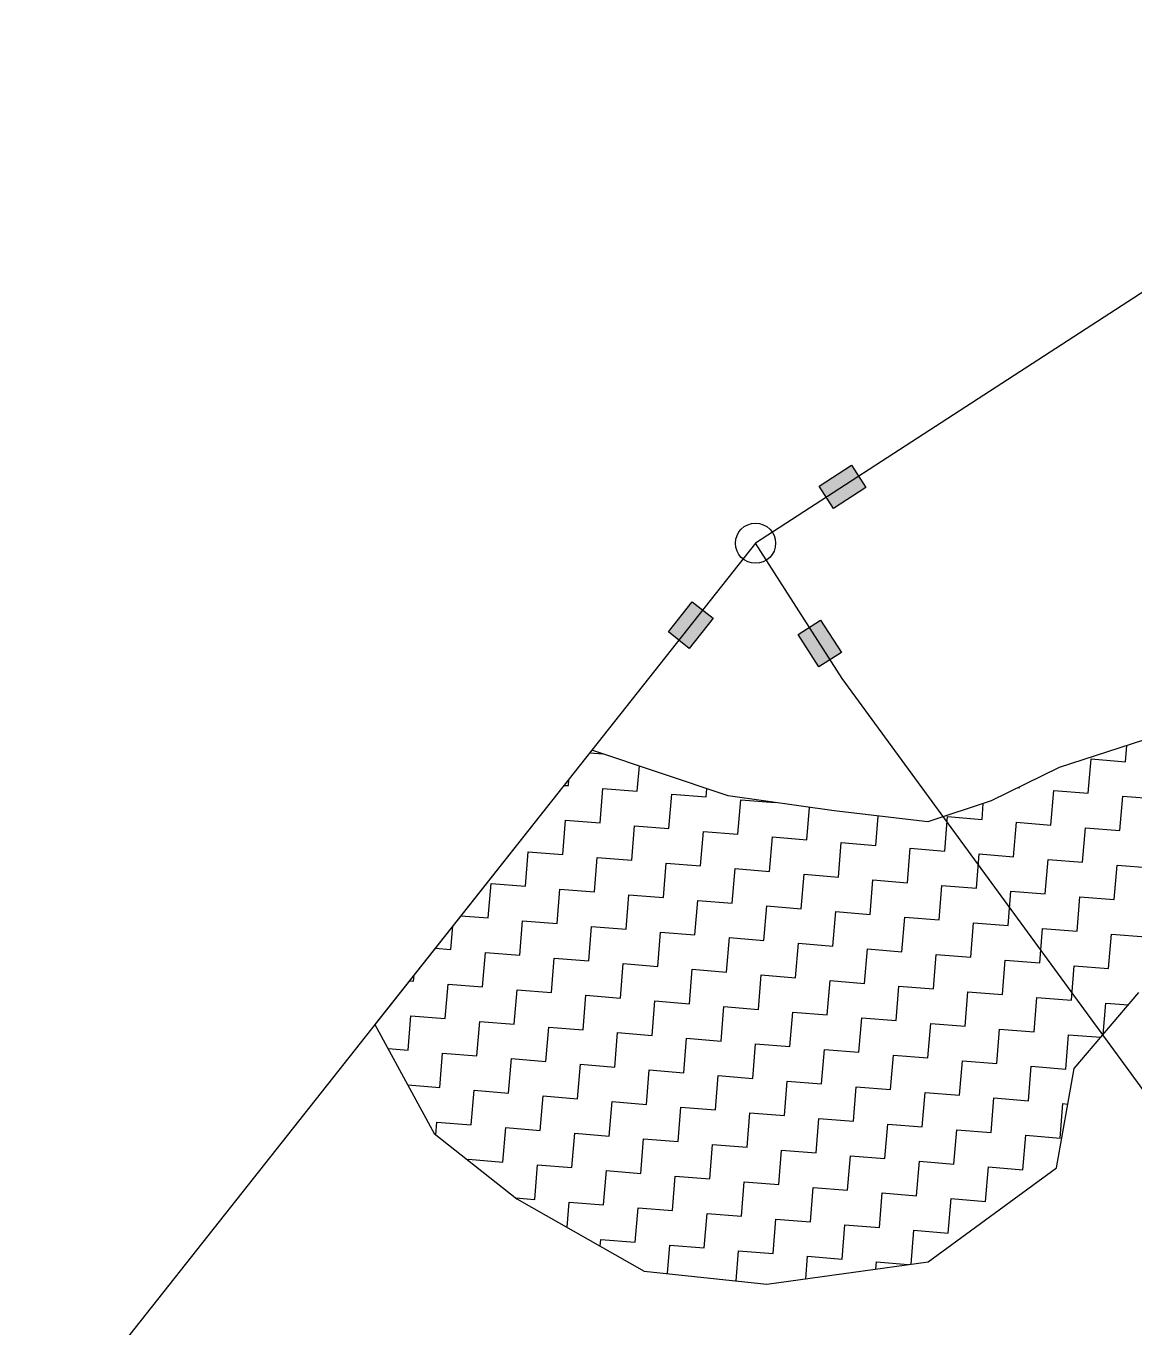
# Model space of a CAD drawing. Header units: metres. Extents: x 286589 to 288713, y 2001360 to 2004418.
# Drawn here: x 287026.7 to 287194.5, y 2003863 to 2004060.1 of the extents above; entities that cross this region are included whole.
import ezdxf

# ---------------------------------------------------------------- set-up
doc = ezdxf.new("R2010")
doc.units = ezdxf.units.M
doc.header["$MEASUREMENT"] = 0
for name, color, linetype in [('POLY_HATCH', 12, 'Continuous'), ('POLY_PARCEL', 6, 'Continuous'), ('V_BOUND_LINE', 7, 'Continuous')]:
    doc.layers.add(name, color=color, linetype=linetype)

msp = doc.modelspace()

# ---------------------------------------------------------------- hatches: boundary and pattern name
for points in [[(287153.79, 2003990.25), (287151.6, 2003993.63), (287146.71, 2003990.46), (287148.9, 2003987.08)], [(287130.69, 2003970.47), (287127.52, 2003972.97), (287123.91, 2003968.4), (287127.07, 2003965.9)], [(287146.94, 2003970.17), (287143.55, 2003967.99), (287146.69, 2003963.09), (287150.09, 2003965.26)]]:
    msp.add_hatch(color=256).paths.add_polyline_path(points)

# ---------------------------------------------------------------- linework, layer by layer
for points in [[(287146.71, 2003990.46), (287151.6, 2003993.63), (287153.79, 2003990.25), (287148.9, 2003987.08)], [(287123.91, 2003968.4), (287127.52, 2003972.97), (287130.69, 2003970.47), (287127.07, 2003965.9)], [(287146.69, 2003963.09), (287143.55, 2003967.99), (287146.94, 2003970.17), (287150.09, 2003965.26)]]:
    msp.add_lwpolyline(points, close=True)
msp.add_circle((287137.09, 2003981.82), 3.04)
at = {"layer": 'POLY_HATCH', "linetype": 'Continuous'}
for p, q in [((287193.1, 2003948.75), (287193.3, 2003951.2)), ((287112.01, 2003950.11), (287114, 2003949.95)), ((287187.46, 2003943.96), (287187.88, 2003949.18)), ((287187.88, 2003949.18), (287193.1, 2003948.75)), ((287119.2, 2003944.27), (287119.51, 2003948.1)), ((287108.11, 2003945.17), (287108.76, 2003945.12)), ((287108.76, 2003945.12), (287108.84, 2003946.1)), ((287113.55, 2003939.48), (287113.98, 2003944.69)), ((287113.98, 2003944.69), (287119.2, 2003944.27)), ((287129.63, 2003943.42), (287129.73, 2003944.66)), ((287176.86, 2003944.82), (287177.02, 2003944.81)), ((287177.02, 2003944.81), (287177.03, 2003944.9)), ((287123.99, 2003938.63), (287124.41, 2003943.84)), ((287124.41, 2003943.84), (287129.63, 2003943.42)), ((287134.43, 2003937.77), (287134.85, 2003942.99)), ((287134.85, 2003942.99), (287140.07, 2003942.57)), ((287181.81, 2003939.16), (287182.24, 2003944.38)), ((287182.24, 2003944.38), (287187.46, 2003943.96)), ((287192.25, 2003938.31), (287192.68, 2003943.53)), ((287192.68, 2003943.53), (287197.89, 2003943.11)), ((287140.07, 2003942.57), (287140.07, 2003942.57)), ((287144.86, 2003936.92), (287145.26, 2003941.83)), ((287171.38, 2003940.02), (287171.57, 2003942.41)), ((287107.91, 2003934.68), (287108.34, 2003939.9)), ((287108.34, 2003939.9), (287113.55, 2003939.48)), ((287118.35, 2003933.83), (287118.77, 2003939.05)), ((287118.77, 2003939.05), (287123.99, 2003938.63)), ((287155.3, 2003936.07), (287155.66, 2003940.52)), ((287165.73, 2003935.22), (287166.16, 2003940.44)), ((287166.16, 2003940.44), (287171.38, 2003940.02)), ((287176.17, 2003934.37), (287176.6, 2003939.59)), ((287176.6, 2003939.59), (287181.81, 2003939.16)), ((287186.61, 2003933.52), (287187.03, 2003938.74)), ((287187.03, 2003938.74), (287192.25, 2003938.31)), ((287128.78, 2003932.98), (287129.21, 2003938.2)), ((287129.21, 2003938.2), (287134.43, 2003937.77)), ((287139.22, 2003932.13), (287139.64, 2003937.35)), ((287139.64, 2003937.35), (287144.86, 2003936.92)), ((287102.27, 2003929.89), (287102.69, 2003935.11)), ((287102.69, 2003935.11), (287107.91, 2003934.68)), ((287149.65, 2003931.28), (287150.08, 2003936.5)), ((287150.08, 2003936.5), (287155.3, 2003936.07)), ((287160.09, 2003930.43), (287160.52, 2003935.65)), ((287160.52, 2003935.65), (287165.73, 2003935.22)), ((287170.53, 2003929.58), (287170.95, 2003934.8)), ((287170.95, 2003934.8), (287176.17, 2003934.37)), ((287112.7, 2003929.04), (287113.13, 2003934.26)), ((287113.13, 2003934.26), (287118.35, 2003933.83)), ((287123.14, 2003928.19), (287123.56, 2003933.41)), ((287123.56, 2003933.41), (287128.78, 2003932.98)), ((287180.96, 2003928.73), (287181.39, 2003933.95)), ((287181.39, 2003933.95), (287186.61, 2003933.52)), ((287191.4, 2003927.88), (287191.82, 2003933.1)), ((287191.82, 2003933.1), (287197.04, 2003932.67)), ((287133.57, 2003927.34), (287134, 2003932.56)), ((287134, 2003932.56), (287139.22, 2003932.13)), ((287144.01, 2003926.49), (287144.44, 2003931.71)), ((287144.44, 2003931.71), (287149.65, 2003931.28)), ((287154.45, 2003925.64), (287154.87, 2003930.86)), ((287154.87, 2003930.86), (287160.09, 2003930.43)), ((287096.62, 2003925.1), (287097.05, 2003930.32)), ((287097.05, 2003930.32), (287102.27, 2003929.89)), ((287107.06, 2003924.25), (287107.48, 2003929.47)), ((287107.48, 2003929.47), (287112.7, 2003929.04)), ((287164.88, 2003924.79), (287165.31, 2003930)), ((287165.31, 2003930), (287170.53, 2003929.58)), ((287175.32, 2003923.94), (287175.75, 2003929.15)), ((287175.75, 2003929.15), (287180.96, 2003928.73)), ((287117.5, 2003923.4), (287117.92, 2003928.61)), ((287117.92, 2003928.61), (287123.14, 2003928.19)), ((287127.93, 2003922.55), (287128.36, 2003927.76)), ((287128.36, 2003927.76), (287133.57, 2003927.34)), ((287138.37, 2003921.7), (287138.79, 2003926.91)), ((287138.79, 2003926.91), (287144.01, 2003926.49)), ((287185.76, 2003923.09), (287186.18, 2003928.3)), ((287186.18, 2003928.3), (287191.4, 2003927.88)), ((287092.5, 2003925.43), (287096.62, 2003925.1)), ((287148.8, 2003920.84), (287149.23, 2003926.06)), ((287149.23, 2003926.06), (287154.45, 2003925.64)), ((287159.24, 2003919.99), (287159.67, 2003925.21)), ((287159.67, 2003925.21), (287164.88, 2003924.79)), ((287090.98, 2003920.3), (287091.27, 2003923.88)), ((287101.42, 2003919.45), (287101.84, 2003924.67)), ((287101.84, 2003924.67), (287107.06, 2003924.25)), ((287111.85, 2003918.6), (287112.28, 2003923.82)), ((287112.28, 2003923.82), (287117.5, 2003923.4)), ((287122.29, 2003917.75), (287122.71, 2003922.97)), ((287122.71, 2003922.97), (287127.93, 2003922.55)), ((287169.68, 2003919.14), (287170.1, 2003924.36)), ((287170.1, 2003924.36), (287175.32, 2003923.94)), ((287180.11, 2003918.29), (287180.54, 2003923.51)), ((287180.54, 2003923.51), (287185.76, 2003923.09)), ((287132.72, 2003916.9), (287133.15, 2003922.12)), ((287133.15, 2003922.12), (287138.37, 2003921.7)), ((287143.16, 2003916.05), (287143.59, 2003921.27)), ((287143.59, 2003921.27), (287148.8, 2003920.84)), ((287190.55, 2003917.44), (287190.97, 2003922.66)), ((287190.97, 2003922.66), (287196.19, 2003922.23)), ((287088.6, 2003920.5), (287090.98, 2003920.3)), ((287095.77, 2003914.66), (287096.2, 2003919.88)), ((287096.2, 2003919.88), (287101.42, 2003919.45)), ((287106.21, 2003913.81), (287106.63, 2003919.03)), ((287106.63, 2003919.03), (287111.85, 2003918.6)), ((287153.6, 2003915.2), (287154.02, 2003920.42)), ((287154.02, 2003920.42), (287159.24, 2003919.99)), ((287164.03, 2003914.35), (287164.46, 2003919.57)), ((287164.46, 2003919.57), (287169.68, 2003919.14)), ((287116.64, 2003912.96), (287117.07, 2003918.18)), ((287117.07, 2003918.18), (287122.29, 2003917.75)), ((287127.08, 2003912.11), (287127.51, 2003917.33)), ((287127.51, 2003917.33), (287132.72, 2003916.9)), ((287174.47, 2003913.5), (287174.89, 2003918.72)), ((287174.89, 2003918.72), (287180.11, 2003918.29)), ((287184.91, 2003912.65), (287185.33, 2003917.87)), ((287185.33, 2003917.87), (287190.55, 2003917.44)), ((287084.7, 2003915.56), (287085.34, 2003915.51)), ((287085.34, 2003915.51), (287085.41, 2003916.47)), ((287090.13, 2003909.87), (287090.55, 2003915.09)), ((287090.55, 2003915.09), (287095.77, 2003914.66)), ((287137.52, 2003911.26), (287137.94, 2003916.48)), ((287137.94, 2003916.48), (287143.16, 2003916.05)), ((287147.95, 2003910.41), (287148.38, 2003915.63)), ((287148.38, 2003915.63), (287153.6, 2003915.2)), ((287100.57, 2003909.02), (287100.99, 2003914.24)), ((287100.99, 2003914.24), (287106.21, 2003913.81)), ((287111, 2003908.17), (287111.43, 2003913.39)), ((287111.43, 2003913.39), (287116.64, 2003912.96)), ((287158.39, 2003909.56), (287158.81, 2003914.78)), ((287158.81, 2003914.78), (287164.03, 2003914.35)), ((287168.83, 2003908.71), (287169.25, 2003913.92)), ((287169.25, 2003913.92), (287174.47, 2003913.5)), ((287179.26, 2003907.86), (287179.69, 2003913.07)), ((287179.69, 2003913.07), (287184.91, 2003912.65)), ((287121.44, 2003907.32), (287121.86, 2003912.53)), ((287121.86, 2003912.53), (287127.08, 2003912.11)), ((287131.87, 2003906.47), (287132.3, 2003911.68)), ((287132.3, 2003911.68), (287137.52, 2003911.26)), ((287189.74, 2003907.46), (287190.12, 2003912.22)), ((287190.12, 2003912.22), (287193.55, 2003911.94)), ((287084.49, 2003905.08), (287084.91, 2003910.29)), ((287084.91, 2003910.29), (287090.13, 2003909.87)), ((287094.92, 2003904.23), (287095.35, 2003909.44)), ((287095.35, 2003909.44), (287100.57, 2003909.02)), ((287142.31, 2003905.62), (287142.74, 2003910.83)), ((287142.74, 2003910.83), (287147.95, 2003910.41)), ((287152.75, 2003904.76), (287153.17, 2003909.98)), ((287153.17, 2003909.98), (287158.39, 2003909.56)), ((287163.18, 2003903.91), (287163.61, 2003909.13)), ((287163.61, 2003909.13), (287168.83, 2003908.71)), ((287105.36, 2003903.37), (287105.78, 2003908.59)), ((287105.78, 2003908.59), (287111, 2003908.17)), ((287115.79, 2003902.52), (287116.22, 2003907.74)), ((287116.22, 2003907.74), (287121.44, 2003907.32)), ((287173.62, 2003903.06), (287174.04, 2003908.28)), ((287174.04, 2003908.28), (287179.26, 2003907.86)), ((287184.05, 2003902.21), (287184.48, 2003907.43)), ((287184.48, 2003907.43), (287189.37, 2003907.03)), ((287081.46, 2003905.32), (287084.49, 2003905.08)), ((287126.23, 2003901.67), (287126.66, 2003906.89)), ((287126.66, 2003906.89), (287131.87, 2003906.47)), ((287136.67, 2003900.82), (287137.09, 2003906.04)), ((287137.09, 2003906.04), (287142.31, 2003905.62)), ((287147.1, 2003899.97), (287147.53, 2003905.19)), ((287147.53, 2003905.19), (287152.75, 2003904.76)), ((287089.28, 2003899.43), (287089.7, 2003904.65)), ((287089.7, 2003904.65), (287094.92, 2003904.23)), ((287099.71, 2003898.58), (287100.14, 2003903.8)), ((287100.14, 2003903.8), (287105.36, 2003903.37)), ((287157.54, 2003899.12), (287157.96, 2003904.34)), ((287157.96, 2003904.34), (287163.18, 2003903.91)), ((287167.97, 2003898.27), (287168.4, 2003903.49)), ((287168.4, 2003903.49), (287173.62, 2003903.06)), ((287110.15, 2003897.73), (287110.58, 2003902.95)), ((287110.58, 2003902.95), (287115.79, 2003902.52)), ((287120.59, 2003896.88), (287121.01, 2003902.1)), ((287121.01, 2003902.1), (287126.23, 2003901.67)), ((287131.02, 2003896.03), (287131.45, 2003901.25)), ((287131.45, 2003901.25), (287136.67, 2003900.82)), ((287178.41, 2003897.42), (287178.84, 2003902.64)), ((287178.84, 2003902.64), (287184.05, 2003902.21)), ((287084.45, 2003899.83), (287089.28, 2003899.43)), ((287141.46, 2003895.18), (287141.88, 2003900.4)), ((287141.88, 2003900.4), (287147.1, 2003899.97)), ((287151.9, 2003894.33), (287152.32, 2003899.55)), ((287152.32, 2003899.55), (287157.54, 2003899.12)), ((287094.07, 2003893.79), (287094.5, 2003899.01)), ((287094.5, 2003899.01), (287099.71, 2003898.58)), ((287104.51, 2003892.94), (287104.93, 2003898.16)), ((287104.93, 2003898.16), (287110.15, 2003897.73)), ((287114.94, 2003892.09), (287115.37, 2003897.31)), ((287115.37, 2003897.31), (287120.59, 2003896.88)), ((287162.33, 2003893.48), (287162.76, 2003898.7)), ((287162.76, 2003898.7), (287167.97, 2003898.27)), ((287172.77, 2003892.63), (287173.19, 2003897.85)), ((287173.19, 2003897.85), (287178.41, 2003897.42)), ((287125.38, 2003891.24), (287125.8, 2003896.46)), ((287125.8, 2003896.46), (287131.02, 2003896.03)), ((287135.82, 2003890.39), (287136.24, 2003895.6)), ((287136.24, 2003895.6), (287141.46, 2003895.18)), ((287183.2, 2003891.78), (287183.63, 2003896.99)), ((287183.63, 2003896.99), (287184.37, 2003896.93)), ((287088.69, 2003892.27), (287088.85, 2003894.21)), ((287088.85, 2003894.21), (287094.07, 2003893.79)), ((287098.86, 2003888.15), (287099.29, 2003893.36)), ((287099.29, 2003893.36), (287104.51, 2003892.94)), ((287146.25, 2003889.54), (287146.68, 2003894.75)), ((287146.68, 2003894.75), (287151.9, 2003894.33)), ((287156.69, 2003888.69), (287157.11, 2003893.9)), ((287157.11, 2003893.9), (287162.33, 2003893.48)), ((287109.3, 2003887.3), (287109.73, 2003892.51)), ((287109.73, 2003892.51), (287114.94, 2003892.09)), ((287119.74, 2003886.44), (287120.16, 2003891.66)), ((287120.16, 2003891.66), (287125.38, 2003891.24)), ((287167.12, 2003887.83), (287167.55, 2003893.05)), ((287167.55, 2003893.05), (287172.77, 2003892.63)), ((287177.56, 2003886.98), (287177.99, 2003892.2)), ((287177.99, 2003892.2), (287183.2, 2003891.78)), ((287130.17, 2003885.59), (287130.6, 2003890.81)), ((287130.6, 2003890.81), (287135.82, 2003890.39)), ((287140.61, 2003884.74), (287141.03, 2003889.96)), ((287141.03, 2003889.96), (287146.25, 2003889.54)), ((287093.63, 2003888.37), (287093.65, 2003888.57)), ((287093.65, 2003888.57), (287098.86, 2003888.15)), ((287103.66, 2003882.5), (287104.08, 2003887.72)), ((287104.08, 2003887.72), (287109.3, 2003887.3)), ((287151.04, 2003883.89), (287151.47, 2003889.11)), ((287151.47, 2003889.11), (287156.69, 2003888.69)), ((287161.48, 2003883.04), (287161.91, 2003888.26)), ((287161.91, 2003888.26), (287167.12, 2003887.83)), ((287114.09, 2003881.65), (287114.52, 2003886.87)), ((287114.52, 2003886.87), (287119.74, 2003886.44)), ((287124.53, 2003880.8), (287124.95, 2003886.02)), ((287124.95, 2003886.02), (287130.17, 2003885.59)), ((287171.92, 2003882.19), (287172.34, 2003887.41)), ((287172.34, 2003887.41), (287177.56, 2003886.98)), ((287134.97, 2003879.95), (287135.39, 2003885.17)), ((287135.39, 2003885.17), (287140.61, 2003884.74)), ((287145.4, 2003879.1), (287145.83, 2003884.32)), ((287145.83, 2003884.32), (287151.04, 2003883.89)), ((287100.75, 2003882.74), (287103.66, 2003882.5)), ((287108.56, 2003878.27), (287108.87, 2003882.08)), ((287108.87, 2003882.08), (287114.09, 2003881.65)), ((287155.84, 2003878.25), (287156.26, 2003883.47)), ((287156.26, 2003883.47), (287161.48, 2003883.04)), ((287166.27, 2003877.4), (287166.7, 2003882.62)), ((287166.7, 2003882.62), (287171.92, 2003882.19)), ((287118.89, 2003876.01), (287119.31, 2003881.23)), ((287119.31, 2003881.23), (287124.53, 2003880.8)), ((287129.32, 2003875.16), (287129.75, 2003880.38)), ((287129.75, 2003880.38), (287134.97, 2003879.95)), ((287139.76, 2003874.31), (287140.18, 2003879.52)), ((287140.18, 2003879.52), (287145.4, 2003879.1)), ((287150.19, 2003873.46), (287150.62, 2003878.67)), ((287150.62, 2003878.67), (287155.84, 2003878.25)), ((287160.64, 2003872.7), (287161.06, 2003877.82)), ((287161.06, 2003877.82), (287166.27, 2003877.4)), ((287113.59, 2003875.43), (287113.67, 2003876.43)), ((287113.67, 2003876.43), (287118.89, 2003876.01)), ((287123.75, 2003871.27), (287124.1, 2003875.58)), ((287124.1, 2003875.58), (287129.32, 2003875.16)), ((287134.17, 2003870.15), (287134.54, 2003874.73)), ((287134.54, 2003874.73), (287139.76, 2003874.31)), ((287144.7, 2003870.47), (287144.98, 2003873.88)), ((287144.98, 2003873.88), (287150.19, 2003873.46)), ((287155.32, 2003871.96), (287155.41, 2003873.03)), ((287155.41, 2003873.03), (287160.19, 2003872.64))]:
    msp.add_line(p, q, dxfattribs=at)
at = {"layer": 'POLY_HATCH'}
msp.add_lwpolyline([(287201.26, 2003953.77), (287183.04, 2003947.87), (287172.77, 2003942.8), (287163.16, 2003939.65), (287149, 2003941.29), (287132.93, 2003943.59), (287112.33, 2003950.51), (287079.48, 2003908.97), (287088.46, 2003892.46), (287100.95, 2003882.58), (287120.26, 2003871.65), (287138.82, 2003869.64), (287163.24, 2003873.07), (287182.63, 2003887.25), (287185.33, 2003902.29), (287195.14, 2003913.8)], dxfattribs=at)
at = {"layer": 'POLY_PARCEL'}
for p, q in [((287150.22, 2003961.32), (287137.09, 2003981.82)), ((287314.78, 2003736.28), (287150.22, 2003961.32))]:
    msp.add_line(p, q, dxfattribs=at)
at = {"layer": 'V_BOUND_LINE'}
for p, q in [((287257.75, 2004060.1), (287137.09, 2003981.82)), ((287137.09, 2003981.82), (287026.66, 2003842.18))]:
    msp.add_line(p, q, dxfattribs=at)

doc.saveas('drawing.dxf')
